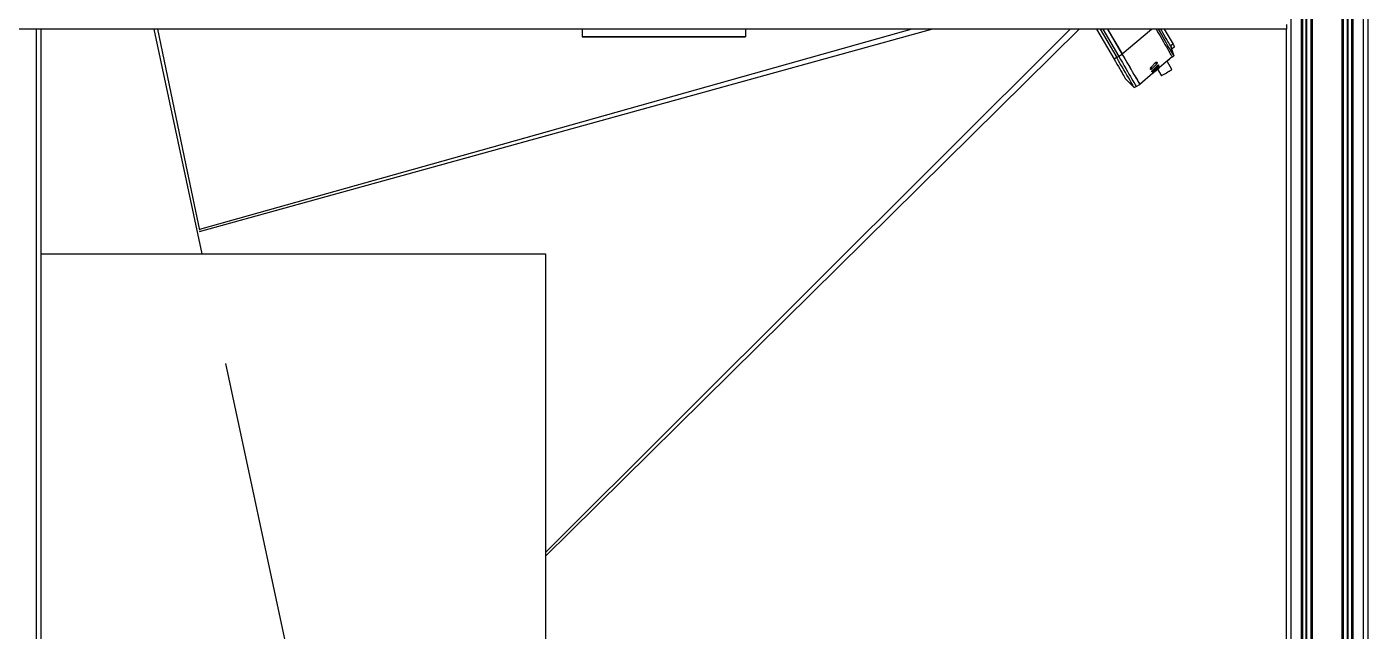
# Model space of a CAD drawing. Header units: millimetres. Extents: x 845401 to 948039, y 511594 to 550263.
# Drawn here: x 921740 to 923054, y 545102 to 545694 of the extents above; entities that cross this region are included whole.
import ezdxf

# ---------------------------------------------------------------- set-up
doc = ezdxf.new("R2010")
doc.units = ezdxf.units.MM

# ---------------------------------------------------------------- blocks, each defined once
blk = doc.blocks.new('G$CA2434F1D')
at = {"color": 251, "linetype": 'Continuous', "lineweight": 25}
for p, q in [((3122, 873.2), (3122, 3178.2)), ((3132.1, 873.2), (3132.1, 3178.2)), ((3132.4, 873.2), (3132.4, 3178.2)), ((3132.6, 873.2), (3132.6, 3178.2)), ((3133.1, 873.2), (3133.1, 3178.2)), ((3133.4, 873.2), (3133.4, 3178.2)), ((3136.7, 873.2), (3136.7, 3178.2)), ((3137, 873.2), (3137, 3178.2)), ((3137.3, 873.2), (3137.3, 3178.2)), ((3141.6, 873.2), (3141.6, 3178.2)), ((3141.9, 873.2), (3141.9, 3178.2)), ((3142.4, 873.2), (3142.4, 3178.2)), ((3142.6, 873.2), (3142.6, 3178.2)), ((3142.9, 873.2), (3142.9, 3178.2)), ((3172.1, 873.2), (3172.1, 3178.2)), ((3172.4, 873.2), (3172.4, 3178.2)), ((3172.6, 873.2), (3172.6, 3178.2)), ((3173.1, 873.2), (3173.1, 3178.2)), ((3173.4, 873.2), (3173.4, 3178.2)), ((3177.2, 873.2), (3177.2, 3178.2)), ((3177.5, 873.2), (3177.5, 3178.2)), ((3177.8, 873.2), (3177.8, 3178.2)), ((3181.6, 873.2), (3181.6, 3178.2)), ((3181.9, 873.2), (3181.9, 3178.2)), ((3182.4, 873.2), (3182.4, 3178.2)), ((3182.6, 873.2), (3182.6, 3178.2)), ((3182.9, 873.2), (3182.9, 3178.2)), ((3193, 873.2), (3193, 3178.2)), ((3197.5, 873.2), (3197.5, 3178.2)), ((3117.5, 2382.7), (3117.5, 2378.2)), ((3117.5, 2378.2), (142.5, 2378.2)), ((1893, 1063.2), (1893, 2378.2)), ((1897.5, 1063.2), (1897.5, 2378.2)), ((2055.3, 2158.2), (2008.2, 2378.2)), ((2770.8, 2378.2), (2052.2, 2179.6)), ((2391.5, 1865.4), (2905.7, 2378.2)), ((2427.5, 2378.2), (2427.5, 2371)), ((2427.5, 2371), (2587.5, 2371)), ((2427.5, 2371), (2427.5, 2370.7)), ((2427.5, 2370.7), (2587.5, 2370.7)), ((2587.5, 2378.2), (2587.5, 2371)), ((2587.5, 2371), (2587.5, 2370.7)), ((2931.5, 2378.2), (2948.6, 2348.8)), ((2935, 2378.2), (2951.2, 2350.3)), ((2937.6, 2378.2), (2953.1, 2351.5)), ((2942.3, 2378.2), (2956.6, 2353.5)), ((2942.3, 2378.2), (2956.4, 2353.9)), ((2956.4, 2353.9), (2985.1, 2378.2)), ((2997.8, 2378.2), (3006.4, 2363.4)), ((3117.5, 1063.2), (3117.5, 2378.2)), ((2956.6, 2353.5), (2953.1, 2351.5)), ((3006.4, 2363.4), (3003.8, 2361.9)), ((3003.8, 2361.9), (3007.1, 2352.2)), ((3005.3, 2359.3), (3007.9, 2360.8)), ((3005.4, 2351.2), (3007.1, 2352.2)), ((2951.2, 2350.3), (2948.6, 2348.8)), ((2953.1, 2351.5), (2951.2, 2350.3)), ((2958.8, 2349.7), (2958.8, 2349.7)), ((2963.9, 2341), (2963.9, 2341)), ((2984.8, 2340.9), (2989.1, 2345.4)), ((2985.7, 2339.3), (2984.8, 2340.9)), ((2990, 2343.8), (2985.7, 2339.3)), ((2986.4, 2338.1), (2990.8, 2342.4)), ((2991.4, 2341.4), (2986.9, 2337.2)), ((2987.3, 2336.5), (2991.8, 2340.7)), ((2992.3, 2339.8), (2987.7, 2335.9)), ((2989.1, 2345.4), (2990, 2343.8)), ((2990.8, 2342.4), (2991.4, 2341.4)), ((2991.8, 2340.7), (2992.1, 2340.2)), ((2992.3, 2339.9), (2992.3, 2339.8)), ((3005.5, 2351), (2993.2, 2340.6)), ((3005.2, 2338.5), (3000.5, 2346.7)), ((3002.9, 2348.5), (3002.8, 2348.7)), ((2959.6, 2329.8), (2968.3, 2321)), ((2986.6, 2335), (2973.7, 2324.1)), ((2986.9, 2337.2), (2986.4, 2338.1)), ((2987.5, 2336.1), (2987.3, 2336.5)), ((2987.7, 2335.9), (2987.7, 2335.9)), ((2991.2, 2338.9), (2994.9, 2332.5)), ((2968.3, 2321), (2970.2, 2322.1)), ((2970.2, 2322.1), (2973.7, 2324.1)), ((1897.5, 2158.2), (2391.5, 2158.2)), ((2391.5, 2158.2), (2391.5, 1458.2)), ((2164, 1650.6), (2078.3, 2050.6))]:
    blk.add_line(p, q, dxfattribs=at)
at = {"color": 251, "linetype": 'Continuous', "lineweight": 25, "flags": 128}
for points in [[(2053, 2181.1), (2040.9, 2238.8), (2011.8, 2378.2)], [(2750.5, 2378.2), (2338.8, 2262.3), (2052.8, 2181.9)], [(2391.5, 1861.7), (2415.3, 1885.2), (2914.3, 2378.2)], [(2989.7, 2378.2), (2990, 2377.6), (2991.8, 2374.5), (2993.6, 2371.5), (2995.3, 2368.6), (2996.9, 2365.8), (2998.4, 2363.2), (2999.8, 2360.8), (3001.1, 2358.6), (3002.2, 2356.6), (3003.2, 2354.9), (3004, 2353.5), (3004.7, 2352.4), (3005.1, 2351.6), (3005.4, 2351.1), (3005.5, 2351)], [(3007.1, 2352.2), (3007, 2352.4), (3006.7, 2352.9), (3006.3, 2353.7), (3005.6, 2354.8), (3004.8, 2356.2), (3003.8, 2357.8), (3002.7, 2359.8), (3001.4, 2361.9), (3000, 2364.3), (2998.5, 2366.9), (2997, 2369.7), (2995.3, 2372.5), (2993.6, 2375.5), (2992, 2378.2)], [(3003.8, 2361.9), (3003.7, 2362), (3003.4, 2362.6), (3002.9, 2363.5), (3002.2, 2364.7), (3001.3, 2366.2), (3000.3, 2367.9), (2999.1, 2370), (2997.8, 2372.2), (2996.3, 2374.7), (2994.9, 2377.2), (2994.3, 2378.2)], [(2956.6, 2353.5), (2958.4, 2350.4), (2960.2, 2347.4), (2961.9, 2344.4), (2963.6, 2341.6), (2965.2, 2338.8), (2966.7, 2336.2), (2968, 2333.8), (2969.3, 2331.7), (2970.4, 2329.7), (2971.4, 2328.1), (2972.2, 2326.7), (2972.9, 2325.6), (2973.3, 2324.8), (2973.6, 2324.3), (2973.7, 2324.1)], [(3003.8, 2361.9), (3004.1, 2361.4), (3004.4, 2360.9), (3004.6, 2360.4), (3004.9, 2360), (3005.1, 2359.7), (3005.2, 2359.5), (3005.3, 2359.3), (3005.3, 2359.3)], [(3006.4, 2363.4), (3006.7, 2362.9), (3007, 2362.4), (3007.2, 2361.9), (3007.5, 2361.5), (3007.6, 2361.2), (3007.8, 2361), (3007.9, 2360.8), (3007.9, 2360.8)], [(2948.6, 2348.8), (2950, 2346.4), (2951.4, 2343.9), (2952.8, 2341.6), (2954.1, 2339.3), (2955.3, 2337.3), (2956.4, 2335.4), (2957.3, 2333.7), (2958.1, 2332.4), (2958.8, 2331.3), (2959.2, 2330.5), (2959.5, 2330), (2959.6, 2329.8)], [(2968.3, 2321), (2968.2, 2321.1), (2967.9, 2321.6), (2967.4, 2322.4), (2966.8, 2323.5), (2966, 2324.9), (2965, 2326.6), (2963.9, 2328.5), (2962.6, 2330.7), (2961.2, 2333.1), (2959.7, 2335.6), (2958.1, 2338.4), (2956.4, 2341.3), (2954.7, 2344.2), (2952.9, 2347.3), (2951.2, 2350.3)], [(2953.1, 2351.5), (2954.9, 2348.4), (2956.7, 2345.4), (2958.4, 2342.4), (2960.1, 2339.5), (2961.7, 2336.8), (2963.2, 2334.2), (2964.6, 2331.8), (2965.8, 2329.7), (2967, 2327.7), (2968, 2326), (2968.8, 2324.6), (2969.4, 2323.5), (2969.9, 2322.8), (2970.1, 2322.3), (2970.2, 2322.1)], [(2953.1, 2351.5), (2954.9, 2348.4), (2956.7, 2345.4), (2958.4, 2342.4), (2960.1, 2339.5), (2961.7, 2336.8), (2963.2, 2334.2), (2964.6, 2331.8), (2965.8, 2329.7), (2967, 2327.7), (2968, 2326), (2968.8, 2324.6), (2969.4, 2323.5), (2969.9, 2322.8), (2970.1, 2322.3), (2970.2, 2322.1)], [(2993.2, 2340.6), (2993.1, 2340.5), (2992.9, 2340.4), (2992.7, 2340.2), (2992.5, 2340), (2992.3, 2339.8)], [(3001.9, 2347.9), (3002.1, 2348), (3002.6, 2348.4), (3002.9, 2348.5), (3002.9, 2348.5)], [(2994.9, 2332.5), (2994.9, 2332.5), (2995.1, 2332.6), (2995.7, 2333), (2996.5, 2333.4), (2997.5, 2334.1), (2998.8, 2334.8), (3000, 2335.5)], [(3000, 2335.5), (3001.3, 2336.3), (3002.5, 2337), (3003.6, 2337.6), (3004.4, 2338.1), (3005, 2338.4), (3005.2, 2338.5), (3005.2, 2338.5)]]:
    blk.add_lwpolyline(points, dxfattribs=at)
at = {"color": 251, "linetype": 'Continuous', "lineweight": 25}
for centre, start_param, end_param in [((2946.9, 2347.3), 4.829465, 4.859631), ((2960.1, 2358.4), 4.744562, 4.77442)]:
    blk.add_ellipse(centre, major_axis=(156.3, 132), ratio=0.171088, start_param=start_param, end_param=end_param, dxfattribs=at)
for points, knots in [([(2956.4, 2353.9), (2956.9, 2352.9), (2958.1, 2351), (2959.7, 2348.2), (2961.3, 2345.5), (2962.9, 2342.7), (2964.4, 2340.1), (2966, 2337.4), (2967.4, 2335), (2968.7, 2332.8), (2969.8, 2330.7), (2970.8, 2329.2), (2971.5, 2327.9), (2972, 2327), (2972.8, 2325.7), (2973.5, 2324.4), (2973.6, 2324.2), (2973.7, 2324.1)], [0, 0, 0, 0, 0.062453, 0.123496, 0.183147, 0.24143, 0.306892, 0.3718, 0.436197, 0.500116, 0.564034, 0.62843, 0.671655, 0.715119, 0.758835, 0.876644, 1, 1, 1, 1]), ([(2985.7, 2339.3), (2985.6, 2339.2), (2985.3, 2339), (2985, 2338.8), (2984.7, 2338.7), (2984.4, 2338.7), (2984.2, 2338.8), (2984.1, 2339.1), (2984.1, 2339.5), (2984.2, 2340), (2984.5, 2340.5), (2984.7, 2340.8), (2984.8, 2340.9)], [0, 0, 0, 0, 0.0867621, 0.1736699, 0.2577394, 0.3439406, 0.4389966, 0.5484269, 0.6750765, 0.8147116, 0.9268096, 1, 1, 1, 1]), ([(2989.1, 2345.4), (2989.2, 2345.5), (2989.4, 2345.7), (2989.7, 2345.9), (2990, 2346), (2990.3, 2346), (2990.6, 2345.8), (2990.8, 2345.5), (2990.8, 2345.1), (2990.6, 2344.6), (2990.4, 2344.1), (2990.1, 2343.9), (2990, 2343.8)], [0, 0, 0, 0, 0.0790656, 0.1582956, 0.2350444, 0.317314, 0.4133195, 0.5281896, 0.6613941, 0.8028621, 0.9141789, 1, 1, 1, 1]), ([(2990.8, 2342.4), (2990.9, 2342.5), (2991.2, 2342.8), (2991.5, 2343), (2991.8, 2343.1), (2992.1, 2343.1), (2992.2, 2343), (2992.3, 2342.8), (2992.2, 2342.5), (2992, 2342), (2991.7, 2341.7), (2991.5, 2341.5), (2991.4, 2341.4)], [0, 0, 0, 0, 0.094108, 0.188394, 0.280006, 0.373949, 0.475369, 0.58637, 0.70544, 0.827614, 0.946644, 1, 1, 1, 1]), ([(2991.8, 2340.7), (2992, 2340.8), (2992.2, 2341), (2992.6, 2341.3), (2992.9, 2341.4), (2993.1, 2341.5), (2993.2, 2341.4), (2993.1, 2341.3), (2992.9, 2341), (2992.7, 2340.7), (2992.4, 2340.4), (2992.2, 2340.2), (2992.1, 2340.2)], [0, 0, 0, 0, 0.103897, 0.207895, 0.309417, 0.4105, 0.513891, 0.620873, 0.731203, 0.843526, 0.956063, 1, 1, 1, 1]), ([(2992.3, 2339.9), (2992.4, 2340), (2992.7, 2340.2), (2993, 2340.5), (2993.3, 2340.7), (2993.5, 2340.8), (2993.5, 2340.8), (2993.5, 2340.8)], [0, 0, 0, 0, 0.21801, 0.43608, 0.65148, 0.863907, 1, 1, 1, 1]), ([(2986.9, 2337.2), (2986.8, 2337.1), (2986.5, 2336.9), (2986.2, 2336.6), (2985.9, 2336.5), (2985.7, 2336.5), (2985.5, 2336.6), (2985.5, 2336.8), (2985.6, 2337.1), (2985.9, 2337.5), (2986.1, 2337.9), (2986.3, 2338.1), (2986.4, 2338.1)], [0, 0, 0, 0, 0.099292, 0.19872, 0.295231, 0.391056, 0.490428, 0.59695, 0.712305, 0.834308, 0.955794, 1, 1, 1, 1]), ([(2987.5, 2336.1), (2987.4, 2336), (2987.2, 2335.8), (2986.8, 2335.5), (2986.5, 2335.3), (2986.3, 2335.2), (2986.3, 2335.3), (2986.3, 2335.4), (2986.5, 2335.7), (2986.8, 2336), (2987.1, 2336.3), (2987.2, 2336.5), (2987.3, 2336.5)], [0, 0, 0, 0, 0.106732, 0.213516, 0.318237, 0.420742, 0.522817, 0.626863, 0.734783, 0.846751, 0.960571, 1, 1, 1, 1]), ([(2986.6, 2335), (2986.7, 2335.1), (2986.8, 2335.2), (2987.1, 2335.5), (2987.4, 2335.7), (2987.6, 2335.9), (2987.7, 2335.9)], [0, 0, 0, 0, 0.287705, 0.575182, 0.867278, 1, 1, 1, 1])]:
    blk.add_open_spline(points, degree=3, knots=knots, dxfattribs=at)

msp = doc.modelspace()

# ---------------------------------------------------------------- block references
at = {"color": 7}
msp.add_blockref('G$CA2434F1D', (919856.9, 543313.6, 0), dxfattribs=at)

doc.saveas('drawing.dxf')
